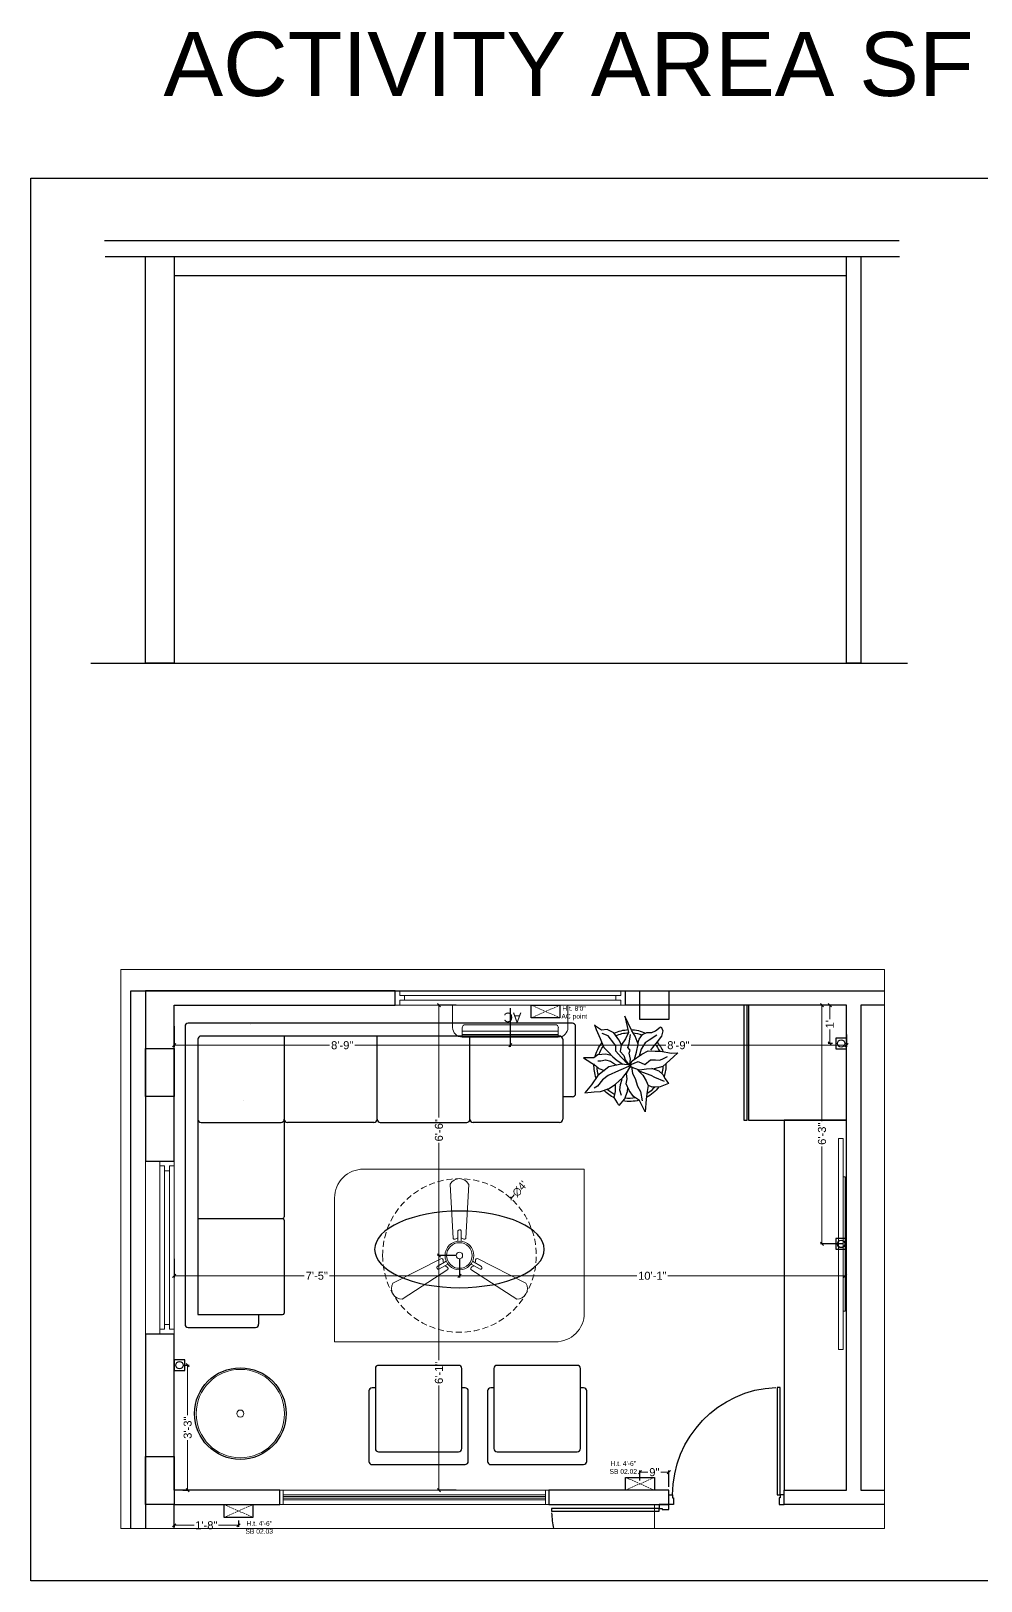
# Model space of a CAD drawing. Header units: millimetres. Extents: x 56222 to 3066687, y -650199 to -121287.
# Drawn here: x 133340.3 to 133637, y -183351.1 to -182866.9 of the extents above; entities that cross this region are included whole.
import ezdxf

# ---------------------------------------------------------------- set-up
doc = ezdxf.new("R2010")
doc.units = ezdxf.units.MM
doc.header["$MEASUREMENT"] = 0
doc.header["$PDMODE"] = 35
doc.linetypes.add('DASHED', pattern=[0.75, 0.5, -0.25])
doc.linetypes.add('DASHED2', pattern=[0.375, 0.25, -0.125])
doc.layers.get('Defpoints').update_dxf_attribs({"color": 220})
doc.layers.add('AR DOOR', color=40, linetype='Continuous')
doc.layers.add('AR ELE-5', color=134, linetype='Continuous')
for name, color, linetype, lineweight in [('COLUMN', 1, 'Continuous', 30), ('dim05', 1, 'Continuous', 13), ('el', 7, 'Continuous', 20), ('ELEC-wires', 1, 'DASHED2', 13), ('Electrical', 84, 'Continuous', 30), ('ELEVATION', 250, 'Continuous', 9), ('FIRST FLOOR ( DW_RAIL )', 7, 'Continuous', 9), ('FUR', 250, 'Continuous', 0), ('FURNITURE', 32, 'Continuous', 9), ('furniture dimensions', 1, 'DASHED', 0), ('SECOND FLOOR', 7, 'Continuous', 9), ('SECOND FLOOR  ( PLINE )', 251, 'Continuous', 30), ('SECOND FLOOR ( DW_RAIL )', 7, 'Continuous', 9), ('SECTION ( SLAB PLine )', 104, 'Continuous', 30), ('Text', 7, 'Continuous', 15), ('wall', 7, 'Continuous', 30), ('XX~SLAB ( BEAM )~ ( DIM )', 7, 'Continuous', 9)]:
    doc.layers.add(name, color=color, linetype=linetype, lineweight=lineweight)
doc.layers.add('XX~SLAB ( PLINE )', color=251, linetype='Continuous', plot=False)
doc.styles.add('Arial', font='arial.ttf')
doc.styles.add('century g', font='GOTHIC.TTF')
doc.styles.get("Standard").update_dxf_attribs({"font": 'arial.ttf', "height": 6})
doc.styles.add('TEXT', font='eurr____.ttf')
doc.dimstyles.new('Archana', dxfattribs={"dimtxt": 2, "dimasz": 0.75, "dimexe": 0.5, "dimexo": 0.5, "dimgap": 0, "dimtad": 0, "dimzin": 0, "dimdsep": 46, "dimlunit": 4, "dimtxsty": 'century g', "dimblk": 'OBLIQUE', "dimcen": 0, "dimdle": 1, "dimclrd": 256, "dimclre": 256, "dimclrt": 256, "dimadec": 0, "dimazin": 0, "dimtfac": 1, "dimtofl": 0, "dimtmove": 1, "dimatfit": 3, "dimfxl": 1, "dimfxlon": 1, "dimtolj": 1, "dimtzin": 0, "dimlwd": -1, "dimlwe": -1, "dimarcsym": 0})
doc.dimstyles.new('ISO-25', dxfattribs={"dimtxt": 2.5, "dimasz": 1, "dimexe": 0.5, "dimexo": 1, "dimtad": 0, "dimdec": 1, "dimlunit": 4, "dimtxsty": 'Standard', "dimblk": 'OBLIQUE', "dimcen": 2.5, "dimclrd": 1, "dimclre": 1, "dimclrt": 5, "dimadec": 0, "dimazin": 0, "dimtfac": 1, "dimtdec": 1, "dimtmove": 0, "dimatfit": 3, "dimfxl": 1, "dimlwd": -1, "dimarcsym": 0})

# ---------------------------------------------------------------- blocks, each defined once
blk = doc.blocks.new('*U19')
for points in [[(-1160, 0), (-1120, 0), (-1120, 30), (-1110, 30), (-1110, 100), (-1160, 100)], [(0, 0), (0, -1120), (-30, -1120), (-30, 0)], [(40, 0), (0, 0), (0, 30), (-10, 30), (-10, 100), (40, 100)]]:
    blk.add_lwpolyline(points, close=True)
at = {"layer": 'AR ELE-5', "linetype": 'ByBlock', "ltscale": 15}
blk.add_arc((2, 1), 1122, 180.0347, 267.627, dxfattribs=at)
blk = doc.blocks.new('ARPLS010')
at = {"linetype": 'ByBlock'}
for p, q in [((0.179, 0.666), (0.121, 0.605)), ((0.174, 0.573), (0.179, 0.666)), ((-0.278, 0.467), (-0.295, 0.42)), ((-0.248, 0.54), (-0.278, 0.467)), ((-0.182, 0.493), (-0.248, 0.54)), ((-0.222, 0.484), (-0.164, 0.347)), ((-0.125, 0.459), (-0.182, 0.493)), ((-0.072, 0.404), (-0.125, 0.459)), ((-0.013, 0.459), (-0.044, 0.336)), ((0.121, 0.605), (-0.013, 0.459)), ((0.077, 0.412), (0.091, 0.447)), ((0.091, 0.447), (0.125, 0.522)), ((0.2, 0.432), (0.174, 0.573)), ((0.203, 0.352), (0.2, 0.432)), ((0.409, 0.44), (0.33, 0.38)), ((0.484, 0.459), (0.409, 0.44)), ((0.542, 0.434), (0.484, 0.459)), ((0.533, 0.42), (0.542, 0.434)), ((-0.469, 0.226), (-0.643, 0.216)), ((-0.362, 0.24), (-0.469, 0.226)), ((-0.278, 0.254), (-0.362, 0.24)), ((-0.295, 0.42), (-0.302, 0.309)), ((-0.302, 0.309), (-0.276, 0.258)), ((-0.21, 0.227), (-0.278, 0.254)), ((-0.132, 0.18), (-0.21, 0.227)), ((-0.164, 0.347), (-0.139, 0.295)), ((-0.139, 0.295), (-0.08, 0.131)), ((-0.038, 0.302), (-0.072, 0.404)), ((-0.049, 0.232), (-0.065, 0.135)), ((-0.044, 0.336), (-0.049, 0.232)), ((0.015, 0.209), (0.08, 0.288)), ((0.082, 0.358), (0.077, 0.412)), ((0.08, 0.288), (0.082, 0.358)), ((0.16, 0.165), (0.204, 0.254)), ((0.204, 0.254), (0.203, 0.352)), ((0.252, 0.313), (0.216, 0.287)), ((0.33, 0.38), (0.252, 0.313)), ((0.356, 0.269), (0.318, 0.213)), ((0.425, 0.373), (0.356, 0.269)), ((0.432, 0.176), (0.459, 0.236)), ((0.459, 0.303), (0.485, 0.354)), ((0.459, 0.236), (0.459, 0.303)), ((0.485, 0.354), (0.533, 0.42)), ((-0.643, 0.216), (-0.485, 0.134)), ((-0.359, 0.148), (-0.49, 0.172)), ((-0.485, 0.134), (-0.433, 0.051)), ((-0.433, 0.051), (-0.349, -0.011)), ((-0.287, 0.106), (-0.359, 0.148)), ((-0.18, 0.073), (-0.287, 0.106)), ((-0.111, 0.036), (-0.18, 0.073)), ((-0.063, 0.111), (-0.132, 0.18)), ((-0.013, 0.022), (-0.111, 0.036)), ((-0.084, -0.034), (0.007, 0.018)), ((0.003, 0.011), (-0.076, -0.16)), ((-0.065, 0.135), (-0.024, 0.018)), ((-0.024, 0.018), (0.009, 0.005)), ((0.006, -0.002), (0.068, 0.032)), ((0.007, 0.018), (0.02, -0.121)), ((0.009, 0.005), (0.056, 0.114)), ((0.056, 0.114), (0.015, 0.209)), ((0.017, -0.002), (0.091, 0.009)), ((0.068, 0.032), (0.16, 0.165)), ((0.088, 0.065), (0.187, 0.091)), ((0.091, 0.009), (0.173, -0.011)), ((0.227, 0.157), (0.132, 0.131)), ((0.173, -0.011), (0.212, 0.004)), ((0.187, 0.091), (0.297, 0.116)), ((0.212, 0.004), (0.252, -0.03)), ((0.318, 0.213), (0.227, 0.157)), ((0.297, 0.116), (0.408, 0.071)), ((0.309, 0.109), (0.368, 0.128)), ((0.309, -0.01), (0.43, 0.006)), ((0.368, 0.128), (0.432, 0.176)), ((0.408, 0.071), (0.482, 0.024)), ((0.482, 0.024), (0.689, -0.072)), ((-0.464, -0.073), (-0.558, -0.152)), ((-0.558, -0.152), (-0.517, -0.172)), ((-0.517, -0.172), (-0.447, -0.216)), ((-0.366, -0.036), (-0.464, -0.073)), ((-0.447, -0.216), (-0.363, -0.202)), ((-0.336, -0.142), (-0.413, -0.121)), ((-0.306, -0.033), (-0.366, -0.036)), ((-0.363, -0.202), (-0.263, -0.2)), ((-0.349, -0.011), (-0.256, -0.05)), ((-0.269, -0.135), (-0.336, -0.142)), ((-0.318, -0.29), (-0.259, -0.2)), ((-0.193, -0.113), (-0.269, -0.135)), ((-0.259, -0.2), (-0.168, -0.1)), ((-0.256, -0.05), (-0.185, -0.038)), ((-0.185, -0.038), (-0.114, -0.046)), ((-0.168, -0.1), (-0.084, -0.034)), ((-0.076, -0.16), (-0.138, -0.304)), ((-0.114, -0.046), (-0.093, -0.036)), ((0.02, -0.121), (-0.017, -0.291)), ((0.059, -0.27), (0.005, -0.185)), ((0.01, -0.014), (0.017, -0.002)), ((0.078, -0.064), (0.01, -0.014)), ((0.016, -0.023), (0.116, -0.122)), ((0.07, -0.179), (0.018, -0.1)), ((0.121, -0.239), (0.07, -0.179)), ((0.138, -0.083), (0.078, -0.064)), ((0.116, -0.122), (0.201, -0.195)), ((0.197, -0.135), (0.138, -0.083)), ((0.283, -0.123), (0.197, -0.135)), ((0.201, -0.195), (0.272, -0.198)), ((0.252, -0.03), (0.309, -0.01)), ((0.272, -0.198), (0.311, -0.225)), ((0.277, -0.114), (0.357, -0.156)), ((0.37, -0.064), (0.283, -0.123)), ((0.357, -0.156), (0.455, -0.226)), ((0.462, -0.021), (0.37, -0.064)), ((0.689, -0.072), (0.462, -0.021)), ((-0.368, -0.496), (-0.363, -0.408)), ((-0.363, -0.408), (-0.318, -0.29)), ((-0.199, -0.38), (-0.287, -0.45)), ((-0.138, -0.304), (-0.199, -0.38)), ((-0.017, -0.291), (-0.141, -0.446)), ((-0.042, -0.432), (-0.071, -0.352)), ((0.08, -0.342), (0.059, -0.27)), ((0.064, -0.446), (0.066, -0.407)), ((0.066, -0.407), (0.08, -0.342)), ((0.184, -0.299), (0.121, -0.239)), ((0.141, -0.261), (0.16, -0.336)), ((0.16, -0.336), (0.15, -0.445)), ((0.252, -0.362), (0.184, -0.299)), ((0.376, -0.416), (0.252, -0.362)), ((0.311, -0.225), (0.415, -0.304)), ((0.502, -0.472), (0.376, -0.416)), ((0.415, -0.304), (0.447, -0.388)), ((0.455, -0.226), (0.503, -0.317)), ((0.503, -0.317), (0.494, -0.398)), ((0.494, -0.398), (0.528, -0.452)), ((-0.382, -0.625), (-0.368, -0.496)), ((-0.269, -0.533), (-0.382, -0.625)), ((-0.287, -0.45), (-0.314, -0.498)), ((-0.141, -0.446), (-0.269, -0.533)), ((0.002, -0.48), (-0.042, -0.432)), ((0.104, -0.646), (0.002, -0.48)), ((0.106, -0.5), (0.104, -0.646)), ((0.15, -0.445), (0.106, -0.5)), ((0.567, -0.494), (0.502, -0.472)), ((0.528, -0.452), (0.567, -0.494))]:
    blk.add_line(p, q, dxfattribs=at)
for radius, start, end in [(0.5, 87.2367, 107.9154), (0.458, 91.6596, 104.0784), (0.5, 49.0791, 67.0324), (0.5, 126.2799, 152.7042), (0.458, 130.7647, 148.9789), (0.458, 49.8461, 63.9764), (0.5, 1.3782, 25.7565), (0.5, 164.9216, 191.0302), (0.458, 169.9629, 188.6517), (0.458, 5.0517, 21.9108), (0.5, 205.1623, 226.3204), (0.458, 207.232, 224.0819), (0.458, 334.5625, 357.1532), (0.5, 333.6991, 357.5577), (0.5, 283.5324, 308.8712), (0.458, 289.266, 306.1107), (0.5, 249.553, 272.4234), (0.458, 252.8522, 267.711)]:
    blk.add_arc((0, 0), radius, start, end, dxfattribs=at)
blk = doc.blocks.new('6616')
at = {"color": 242, "linetype": 'DASHED', "true_color": 0xcd2027}
for p, q in [((386784.79, -36915.77), (386775.78, -36911.78)), ((386784.79, -36911.78), (386775.78, -36915.77))]:
    blk.add_line(p, q, dxfattribs=at)
at = {"layer": 'ELEC-wires', "color": 5, "linetype": 'ByBlock', "lineweight": 30, "ltscale": 4}
blk.add_lwpolyline([(386775.78, -36911.78), (386784.79, -36911.78), (386784.79, -36915.77), (386775.78, -36915.77)], close=True, dxfattribs=at)
blk = doc.blocks.new('fan')
at = {"layer": 'Electrical', "lineweight": 15, "ltscale": 20}
for p, q in [((3300835.29, -509900.78), (3300836.47, -509923.43)), ((3300841.81, -509923.43), (3300842.99, -509900.78)), ((3300838.47, -509924.57), (3300838.47, -509920.25)), ((3300839.81, -509920.28), (3300839.81, -509924.57)), ((3300831.66, -509931.77), (3300811.45, -509942.07)), ((3300866.83, -509942.07), (3300846.62, -509931.77)), ((3300815.3, -509948.74), (3300834.33, -509936.39)), ((3300829.93, -509935.08), (3300833.64, -509932.93)), ((3300834.31, -509934.09), (3300830.57, -509936.25)), ((3300843.95, -509936.39), (3300862.98, -509948.74)), ((3300847.68, -509936.23), (3300843.97, -509934.09)), ((3300844.64, -509932.93), (3300848.38, -509935.09))]:
    blk.add_line(p, q, dxfattribs=at)
at = {"layer": 'Electrical', "linetype": 'DASHED', "lineweight": 15, "ltscale": 5}
blk.add_circle((3300839.14, -509930.53), 32, dxfattribs=at)
at = {"layer": 'Electrical', "lineweight": 15, "ltscale": 20}
for centre, major_axis, start_param, end_param in [((3300839.14, -509902.94), (3.12, 3.12), -0.272136, 1.842967), ((3300839.14, -509930.53), (4.24, -4.24), 3.14161, 9.424795), ((3300839.14, -509930.53), (3.77, -3.77), 1.749190548672175e-05, 6.283202799085073), ((3300837.1, -509923.08), (0.51, 0.51), 2.863014, 4.257784), ((3300839.14, -509926.42), (2.27, -2.27), 2.565057, 2.951308), ((3300839.13, -509920.5), (0.501, 0.501), -0.465536, 1.983618), ((3300839.14, -509926.42), (2.27, 2.27), 0.19032, 0.57657), ((3300841.18, -509923.08), (0.51, -0.51), 5.167028, 6.561799), ((3300831.67, -509932.49), (0.51, -0.51), 0.978238, 2.373008), ((3300839.14, -509930.53), (0.943, 0.943), 1.570814, 7.853999), ((3300846.61, -509932.49), (0.51, -0.51), 2.339416, 3.734186), ((3300830.46, -509935.55), (0.501, -0.501), 3.199655, 5.648809), ((3300835.59, -509932.58), (2.27, -2.27), 3.855511, 4.241762), ((3300835.59, -509932.58), (2.27, -2.27), 4.659452, 5.045703), ((3300833.71, -509936.02), (0.51, 0.51), -1.325776, 0.068994), ((3300844.57, -509936.02), (0.51, -0.51), 3.072633, 4.467404), ((3300842.69, -509932.58), (2.27, 2.27), 4.37911, 4.765361), ((3300842.69, -509932.58), (2.27, 2.27), 5.183051, 5.569301), ((3300847.83, -509935.54), (0.501, 0.501), 3.723254, 6.172408), ((3300815.25, -509944.32), (3.12, -3.12), 3.393055, 5.508159), ((3300863.03, -509944.32), (3.12, -3.12), 5.48745, 7.602554)]:
    blk.add_ellipse(centre, major_axis=major_axis, ratio=1, start_param=start_param, end_param=end_param, dxfattribs=at)
blk = doc.blocks.new('_Oblique')
at = {"layer": 'wall', "color": 0, "lineweight": -2}
blk.add_line((-0.5, -0.5), (0.5, 0.5), dxfattribs=at)
blk = doc.blocks.new('*D336')
at = {"layer": 'Defpoints', "color": 0, "lineweight": 30, "transparency": 16777216}
for p in [(133490.19, -183231.6), (133457.97, -183267.18)]:
    blk.add_point(p, dxfattribs=at)
at = {"layer": 'dim05', "transparency": 16777216}
blk.add_line((133491.2, -183230.49), (133490.19, -183231.6), dxfattribs=at)
at = {"layer": 'dim05', "transparency": 16777216, "xscale": 0.75, "yscale": 0.75, "zscale": 0.75, "rotation": 227.8301719994197}
blk.add_blockref('_Oblique', (133490.19, -183231.6), dxfattribs=at)
at = {"layer": 'dim05', "color": 5, "lineweight": 25, "transparency": 16777216, "insert": (133492.95, -183228.55), "char_height": 2.5, "attachment_point": 5, "rotation": 47.8302, "style": 'century g'}
blk.add_mtext("\\A1;∅4'", dxfattribs=at)
blk = doc.blocks.new('*D337')
at = {"layer": 'Defpoints', "color": 0, "lineweight": 30, "transparency": 16777216}
for p in [(133539.47, -183317.08), (133530.47, -183320.7, -0.13), (133539.47, -183322.69, -0.13)]:
    blk.add_point(p, dxfattribs=at)
at = {"layer": 'dim05', "color": 1, "linetype": 'Continuous', "lineweight": -2, "transparency": 16777216}
for p, q in [((133530.47, -183319.7), (133530.47, -183316.58)), ((133539.47, -183321.69), (133539.47, -183316.58))]:
    blk.add_line(p, q, dxfattribs=at)
at = {"layer": 'dim05', "color": 1, "linetype": 'Continuous', "transparency": 16777216}
for p, q in [((133530.47, -183317.08), (133532.91, -183317.08)), ((133539.47, -183317.08), (133537.03, -183317.08))]:
    blk.add_line(p, q, dxfattribs=at)
at = {"layer": 'dim05', "color": 1, "transparency": 16777216, "rotation": 180}
blk.add_blockref('_Oblique', (133530.47, -183317.08), dxfattribs=at)
at = {"layer": 'dim05', "color": 1, "transparency": 16777216}
blk.add_blockref('_Oblique', (133539.47, -183317.08), dxfattribs=at)
at = {"layer": 'dim05', "color": 5, "lineweight": 25, "transparency": 16777216, "insert": (133534.97, -183317.08), "char_height": 2.5, "attachment_point": 5, "style": 'Arial'}
blk.add_mtext('9"', dxfattribs=at)
blk = doc.blocks.new('*D338')
at = {"layer": 'Defpoints', "color": 0, "lineweight": 30, "transparency": 16777216}
for p in [(133594.97, -183171.19, -0.13), (133587.33, -183245.78), (133594.97, -183245.78, -0.13)]:
    blk.add_point(p, dxfattribs=at)
at = {"layer": 'dim05', "color": 1, "linetype": 'Continuous', "lineweight": -2, "transparency": 16777216}
for p, q in [((133593.97, -183171.19), (133586.83, -183171.19)), ((133593.97, -183245.78), (133586.83, -183245.78))]:
    blk.add_line(p, q, dxfattribs=at)
at = {"layer": 'dim05', "color": 1, "linetype": 'Continuous', "transparency": 16777216}
for p, q in [((133587.33, -183171.19), (133587.33, -183207.41)), ((133587.33, -183245.78), (133587.33, -183215.31))]:
    blk.add_line(p, q, dxfattribs=at)
at = {"layer": 'dim05', "color": 1, "transparency": 16777216}
for p, rotation in [((133587.33, -183171.19), 90), ((133587.33, -183245.78), 270)]:
    blk.add_blockref('_Oblique', p, dxfattribs=dict(at, rotation=rotation))
at = {"layer": 'dim05', "color": 5, "lineweight": 25, "transparency": 16777216, "insert": (133587.33, -183211.36), "char_height": 2.5, "attachment_point": 5, "rotation": 90, "style": 'Arial'}
blk.add_mtext('6\'-3"', dxfattribs=at)
blk = doc.blocks.new('*D339')
at = {"layer": 'Defpoints', "color": 0, "lineweight": 30, "transparency": 16777216}
for p in [(133594.97, -183171.19, -0.13), (133589.75, -183183.19), (133591.65, -183183.19, -0.13)]:
    blk.add_point(p, dxfattribs=at)
at = {"layer": 'dim05', "color": 1, "linetype": 'Continuous', "lineweight": -2, "transparency": 16777216}
for p, q in [((133593.97, -183171.19), (133589.25, -183171.19)), ((133590.65, -183183.19), (133589.25, -183183.19))]:
    blk.add_line(p, q, dxfattribs=at)
at = {"layer": 'dim05', "color": 1, "linetype": 'Continuous', "transparency": 16777216}
for p, q in [((133589.75, -183171.19), (133589.75, -183175.53)), ((133589.75, -183183.19), (133589.75, -183178.85))]:
    blk.add_line(p, q, dxfattribs=at)
at = {"layer": 'dim05', "color": 1, "transparency": 16777216}
for p, rotation in [((133589.75, -183171.19), 90), ((133589.75, -183183.19), 270)]:
    blk.add_blockref('_Oblique', p, dxfattribs=dict(at, rotation=rotation))
at = {"layer": 'dim05', "color": 5, "lineweight": 25, "transparency": 16777216, "insert": (133589.75, -183177.19), "char_height": 2.5, "attachment_point": 5, "rotation": 90, "style": 'Arial'}
blk.add_mtext("1'", dxfattribs=at)
blk = doc.blocks.new('*D340')
at = {"layer": 'Defpoints', "color": 0, "lineweight": 30, "transparency": 16777216}
for p in [(133384.97, -183332.37, -0.13), (133405.06, -183331.18, -0.13), (133405.06, -183333.67)]:
    blk.add_point(p, dxfattribs=at)
at = {"layer": 'dim05', "color": 1, "linetype": 'Continuous', "lineweight": -2, "transparency": 16777216}
for p, q in [((133384.97, -183333.37), (133384.97, -183334.17)), ((133405.06, -183332.18), (133405.06, -183334.17))]:
    blk.add_line(p, q, dxfattribs=at)
at = {"layer": 'dim05', "color": 1, "linetype": 'Continuous', "transparency": 16777216}
for p, q in [((133384.97, -183333.67), (133391.18, -183333.67)), ((133405.06, -183333.67), (133398.84, -183333.67))]:
    blk.add_line(p, q, dxfattribs=at)
at = {"layer": 'dim05', "color": 1, "transparency": 16777216, "rotation": 180}
blk.add_blockref('_Oblique', (133384.97, -183333.67), dxfattribs=at)
at = {"layer": 'dim05', "color": 1, "transparency": 16777216}
blk.add_blockref('_Oblique', (133405.06, -183333.67), dxfattribs=at)
at = {"layer": 'dim05', "color": 5, "lineweight": 25, "transparency": 16777216, "insert": (133395.01, -183333.67), "char_height": 2.5, "attachment_point": 5, "style": 'Arial'}
blk.add_mtext('1\'-8"', dxfattribs=at)
blk = doc.blocks.new('*D341')
at = {"layer": 'Defpoints', "color": 0, "lineweight": 30, "transparency": 16777216}
for p in [(133474.08, -183249.39, -0.13), (133467.68, -183322.69), (133474.08, -183322.69, -0.13)]:
    blk.add_point(p, dxfattribs=at)
at = {"layer": 'dim05', "color": 1, "linetype": 'Continuous', "lineweight": -2, "transparency": 16777216}
for p, q in [((133473.08, -183249.39), (133467.18, -183249.39)), ((133473.08, -183322.69), (133467.18, -183322.69))]:
    blk.add_line(p, q, dxfattribs=at)
at = {"layer": 'dim05', "color": 1, "linetype": 'Continuous', "transparency": 16777216}
for p, q in [((133467.68, -183249.39), (133467.68, -183282.08)), ((133467.68, -183322.69), (133467.68, -183289.99))]:
    blk.add_line(p, q, dxfattribs=at)
at = {"layer": 'dim05', "color": 1, "transparency": 16777216}
for p, rotation in [((133467.68, -183249.39), 90), ((133467.68, -183322.69), 270)]:
    blk.add_blockref('_Oblique', p, dxfattribs=dict(at, rotation=rotation))
at = {"layer": 'dim05', "color": 5, "lineweight": 25, "transparency": 16777216, "insert": (133467.68, -183286.04), "char_height": 2.5, "attachment_point": 5, "rotation": 90, "style": 'Arial'}
blk.add_mtext('6\'-1"', dxfattribs=at)
blk = doc.blocks.new('*D342')
at = {"layer": 'Defpoints', "color": 0, "lineweight": 30, "transparency": 16777216}
for p in [(133467.68, -183171.19), (133474.08, -183171.19, -0.13), (133474.08, -183249.39)]:
    blk.add_point(p, dxfattribs=at)
at = {"layer": 'dim05', "color": 1, "linetype": 'Continuous', "lineweight": -2, "transparency": 16777216}
for p, q in [((133473.08, -183171.19), (133467.18, -183171.19)), ((133473.08, -183249.39), (133467.18, -183249.39))]:
    blk.add_line(p, q, dxfattribs=at)
at = {"layer": 'dim05', "color": 1, "linetype": 'Continuous', "transparency": 16777216}
for p, q in [((133467.68, -183171.19), (133467.68, -183206.33)), ((133467.68, -183249.39), (133467.68, -183214.24))]:
    blk.add_line(p, q, dxfattribs=at)
at = {"layer": 'dim05', "color": 1, "transparency": 16777216}
for p, rotation in [((133467.68, -183171.19), 90), ((133467.68, -183249.39), 270)]:
    blk.add_blockref('_Oblique', p, dxfattribs=dict(at, rotation=rotation))
at = {"layer": 'dim05', "color": 5, "lineweight": 25, "transparency": 16777216, "insert": (133467.68, -183210.29), "char_height": 2.5, "attachment_point": 5, "rotation": 90, "style": 'Arial'}
blk.add_mtext('6\'-6"', dxfattribs=at)
blk = doc.blocks.new('*D343')
at = {"layer": 'Defpoints', "color": 0, "lineweight": 30, "transparency": 16777216}
for p in [(133384.97, -183249.39, -0.13), (133474.08, -183249.39), (133384.97, -183255.73)]:
    blk.add_point(p, dxfattribs=at)
at = {"layer": 'dim05', "color": 1, "linetype": 'Continuous', "lineweight": -2, "transparency": 16777216}
for p, q in [((133384.97, -183250.39), (133384.97, -183256.23)), ((133474.08, -183250.39), (133474.08, -183256.23))]:
    blk.add_line(p, q, dxfattribs=at)
at = {"layer": 'dim05', "color": 1, "linetype": 'Continuous', "transparency": 16777216}
for p, q in [((133384.97, -183255.73), (133425.59, -183255.73)), ((133474.08, -183255.73), (133433.46, -183255.73))]:
    blk.add_line(p, q, dxfattribs=at)
at = {"layer": 'dim05', "color": 1, "transparency": 16777216, "rotation": 180}
blk.add_blockref('_Oblique', (133384.97, -183255.73), dxfattribs=at)
at = {"layer": 'dim05', "color": 1, "transparency": 16777216}
blk.add_blockref('_Oblique', (133474.08, -183255.73), dxfattribs=at)
at = {"layer": 'dim05', "color": 5, "lineweight": 25, "transparency": 16777216, "insert": (133429.53, -183255.73), "char_height": 2.5, "attachment_point": 5, "style": 'Arial'}
blk.add_mtext('7\'-5"', dxfattribs=at)
blk = doc.blocks.new('*D344')
at = {"layer": 'Defpoints', "color": 0, "lineweight": 30, "transparency": 16777216}
for p in [(133474.08, -183249.39, -0.13), (133594.6, -183249.39, -0.13), (133594.6, -183255.73)]:
    blk.add_point(p, dxfattribs=at)
at = {"layer": 'dim05', "color": 1, "linetype": 'Continuous', "lineweight": -2, "transparency": 16777216}
for p, q in [((133474.08, -183250.39), (133474.08, -183256.23)), ((133594.6, -183250.39), (133594.6, -183256.23))]:
    blk.add_line(p, q, dxfattribs=at)
at = {"layer": 'dim05', "color": 1, "linetype": 'Continuous', "transparency": 16777216}
for p, q in [((133474.08, -183255.73), (133529.54, -183255.73)), ((133594.6, -183255.73), (133539.14, -183255.73))]:
    blk.add_line(p, q, dxfattribs=at)
at = {"layer": 'dim05', "color": 1, "transparency": 16777216, "rotation": 180}
blk.add_blockref('_Oblique', (133474.08, -183255.73), dxfattribs=at)
at = {"layer": 'dim05', "color": 1, "transparency": 16777216}
blk.add_blockref('_Oblique', (133594.6, -183255.73), dxfattribs=at)
at = {"layer": 'dim05', "color": 5, "lineweight": 25, "transparency": 16777216, "insert": (133534.34, -183255.73), "char_height": 2.5, "attachment_point": 5, "style": 'Arial'}
blk.add_mtext('10\'-1"', dxfattribs=at)
blk = doc.blocks.new('*D345')
at = {"layer": 'Defpoints', "color": 0, "lineweight": 30, "transparency": 16777216}
for p in [(133386.64, -183283.65, -0.13), (133386.63, -183322.69, -0.13), (133389.19, -183322.69)]:
    blk.add_point(p, dxfattribs=at)
at = {"layer": 'dim05', "color": 1, "linetype": 'Continuous', "lineweight": -2, "transparency": 16777216}
for p, q in [((133387.64, -183283.65), (133389.69, -183283.65)), ((133387.63, -183322.69), (133389.69, -183322.69))]:
    blk.add_line(p, q, dxfattribs=at)
at = {"layer": 'dim05', "color": 1, "linetype": 'Continuous', "transparency": 16777216}
for p, q in [((133389.19, -183283.65), (133389.19, -183299.23)), ((133389.19, -183322.69), (133389.19, -183307.12))]:
    blk.add_line(p, q, dxfattribs=at)
at = {"layer": 'dim05', "color": 1, "transparency": 16777216}
for p, rotation in [((133389.19, -183283.65), 90), ((133389.19, -183322.69), 270)]:
    blk.add_blockref('_Oblique', p, dxfattribs=dict(at, rotation=rotation))
at = {"layer": 'dim05', "color": 5, "lineweight": 25, "transparency": 16777216, "insert": (133389.19, -183303.17), "char_height": 2.5, "attachment_point": 5, "rotation": 90, "style": 'Arial'}
blk.add_mtext('3\'-3"', dxfattribs=at)
blk = doc.blocks.new('ac paln')
at = {"layer": 'Electrical', "lineweight": 15}
for p, q in [((389238.69, -37646.36), (389238.69, -37610.34)), ((389238.69, -37610.34), (389245.67, -37610.34)), ((389244.81, -37642.35), (389244.81, -37614.35)), ((389245.81, -37613.35), (389248.68, -37613.35)), ((389246.82, -37643.35), (389246.82, -37613.35)), ((389247.82, -37643.35), (389247.82, -37613.35)), ((389248.68, -37613.35), (389248.68, -37643.35)), ((389248.68, -37643.35), (389248.68, -37613.35)), ((389245.81, -37643.35), (389248.68, -37643.35)), ((389248.68, -37643.35), (389248.68, -37643.35)), ((389245.67, -37646.36), (389238.69, -37646.36))]:
    blk.add_line(p, q, dxfattribs=at)
for centre, start, end in [((389245.67, -37613.35), 0, 90), ((389245.67, -37643.35), 270, 0)]:
    blk.add_arc(centre, 3.01, start, end, dxfattribs=at)
at = {"layer": 'Electrical', "lineweight": 15, "extrusion": (0, 0, -1)}
for centre, start_param, end_param in [((389245.81, -37614.35), -0.785398, 0.785398), ((389245.81, -37642.35), 3.926991, 5.497787)]:
    blk.add_ellipse(centre, major_axis=(-0.71, 0.71), ratio=1, start_param=start_param, end_param=end_param, dxfattribs=at)
at = {"layer": 'Text', "style": 'TEXT'}
blk.add_text('AC', height=3, rotation=270, dxfattribs=at).set_placement((389241.02, -37624.87))
blk = doc.blocks.new('*D346')
at = {"layer": 'Defpoints', "color": 0, "lineweight": 30, "transparency": 16777216}
for p in [(133489.97, -183171.19, -0.13), (133384.97, -183176.8, -0.13), (133489.97, -183183.73)]:
    blk.add_point(p, dxfattribs=at)
at = {"layer": 'dim05', "color": 1, "linetype": 'Continuous', "lineweight": -2, "transparency": 16777216}
for p, q in [((133489.97, -183172.19), (133489.97, -183184.23)), ((133384.97, -183177.8), (133384.97, -183184.23))]:
    blk.add_line(p, q, dxfattribs=at)
at = {"layer": 'dim05', "color": 1, "linetype": 'Continuous', "transparency": 16777216}
for p, q in [((133384.97, -183183.73), (133433.52, -183183.73)), ((133489.97, -183183.73), (133441.42, -183183.73))]:
    blk.add_line(p, q, dxfattribs=at)
at = {"layer": 'dim05', "color": 1, "transparency": 16777216, "rotation": 180}
blk.add_blockref('_Oblique', (133384.97, -183183.73), dxfattribs=at)
at = {"layer": 'dim05', "color": 1, "transparency": 16777216}
blk.add_blockref('_Oblique', (133489.97, -183183.73), dxfattribs=at)
at = {"layer": 'dim05', "color": 5, "lineweight": 25, "transparency": 16777216, "insert": (133437.47, -183183.73), "char_height": 2.5, "attachment_point": 5, "style": 'Arial'}
blk.add_mtext('8\'-9"', dxfattribs=at)
blk = doc.blocks.new('*D347')
at = {"layer": 'Defpoints', "color": 0, "lineweight": 30, "transparency": 16777216}
for p in [(133489.97, -183179.32, -0.13), (133594.97, -183179.32, -0.13), (133594.97, -183183.73)]:
    blk.add_point(p, dxfattribs=at)
at = {"layer": 'dim05', "color": 1, "linetype": 'Continuous', "lineweight": -2, "transparency": 16777216}
for p, q in [((133489.97, -183180.32), (133489.97, -183184.23)), ((133594.97, -183180.32), (133594.97, -183184.23))]:
    blk.add_line(p, q, dxfattribs=at)
at = {"layer": 'dim05', "color": 1, "linetype": 'Continuous', "transparency": 16777216}
for p, q in [((133489.97, -183183.73), (133538.52, -183183.73)), ((133594.97, -183183.73), (133546.42, -183183.73))]:
    blk.add_line(p, q, dxfattribs=at)
at = {"layer": 'dim05', "color": 1, "transparency": 16777216, "rotation": 180}
blk.add_blockref('_Oblique', (133489.97, -183183.73), dxfattribs=at)
at = {"layer": 'dim05', "color": 1, "transparency": 16777216}
blk.add_blockref('_Oblique', (133594.97, -183183.73), dxfattribs=at)
at = {"layer": 'dim05', "color": 5, "lineweight": 25, "transparency": 16777216, "insert": (133542.47, -183183.73), "char_height": 2.5, "attachment_point": 5, "style": 'Arial'}
blk.add_mtext('8\'-9"', dxfattribs=at)

msp = doc.modelspace()

# ---------------------------------------------------------------- linework, layer by layer
at = {"elevation": -0.126}
for points in [[(133536.472, -183328.39), (133502.872, -183328.39), (133502.872, -183329.29), (133536.472, -183329.29)], [(133536.472, -183327.19), (133536.472, -183328.39), (133537.372, -183328.39), (133537.372, -183328.69), (133539.472, -183328.69), (133539.472, -183327.19)]]:
    msp.add_lwpolyline(points, close=True, dxfattribs=at)
at = {"layer": 'AR ELE-5', "linetype": 'ByBlock', "ltscale": 15}
msp.add_arc((133536.492, -183328.34, -0.126), 33.649, 182.37301, 190.90571, dxfattribs=at)
at = {"layer": 'COLUMN', "elevation": -0.126}
for points in [[(133530.472, -183166.69), (133539.472, -183166.69), (133539.472, -183175.69), (133530.472, -183175.69)], [(133375.972, -183184.69), (133384.972, -183184.69), (133384.972, -183199.69), (133375.972, -183199.69)], [(133375.972, -183312.19), (133384.972, -183312.19), (133384.972, -183327.19), (133375.972, -183327.19)]]:
    msp.add_lwpolyline(points, close=True, dxfattribs=at)
at = {"layer": 'ELEVATION', "lineweight": 0}
msp.add_lwpolyline([(133368.331, -183160.102), (133606.888, -183160.102), (133606.888, -183334.707), (133368.331, -183334.707)], close=True, dxfattribs=at)
at = {"layer": 'FIRST FLOOR ( DW_RAIL )', "elevation": -0.126}
for points in [[(133418.972, -183327.19), (133418.972, -183322.69)], [(133500.972, -183322.69), (133500.972, -183327.19)]]:
    msp.add_lwpolyline(points, dxfattribs=at)
for points in [[(133418.972, -183324.19), (133500.972, -183324.19), (133500.972, -183324.69), (133418.972, -183324.69)], [(133418.972, -183325.19), (133500.972, -183325.19), (133500.972, -183325.69), (133418.972, -183325.69)]]:
    msp.add_lwpolyline(points, close=True, dxfattribs=at)
at = {"layer": 'FUR'}
for p, q in [((133408.691, -183177.276, -0.126), (133408.691, -183177.276, -0.126)), ((133406.691, -183200.866, -0.126), (133406.691, -183200.866, -0.126))]:
    msp.add_line(p, q, dxfattribs=at)
at = {"layer": 'FURNITURE', "color": 242, "lineweight": 30, "true_color": 0xcd2027}
msp.add_line((133358.93, -183064.337, -0.126), (133614.015, -183064.337, -0.126), dxfattribs=at)
at = {"layer": 'FURNITURE', "lineweight": 30}
for p, q in [((133388.365, -183177.861, -0.126), (133388.365, -183270.861, -0.126)), ((133509.365, -183176.861, -0.126), (133389.365, -183176.861, -0.126)), ((133510.365, -183198.861, -0.126), (133510.365, -183177.861, -0.126)), ((133392.365, -183181.861, -0.126), (133392.365, -183267.861, -0.126)), ((133505.365, -183180.861, -0.126), (133393.365, -183180.861, -0.126)), ((133419.365, -183180.861, -0.126), (133419.365, -183237.361, -0.126)), ((133448.365, -183206.861, -0.126), (133448.365, -183180.861, -0.126)), ((133477.365, -183206.861, -0.126), (133477.365, -183180.861, -0.126)), ((133506.365, -183181.861, -0.126), (133506.365, -183184.861, -0.126)), ((133506.365, -183184.861, -0.126), (133506.365, -183206.861, -0.126)), ((133509.365, -183199.861, -0.126), (133506.365, -183199.861, -0.126)), ((133393.365, -183207.861, -0.126), (133418.365, -183207.861, -0.126)), ((133447.365, -183207.861, -0.126), (133420.365, -183207.861, -0.126)), ((133449.365, -183207.861, -0.126), (133476.365, -183207.861, -0.126)), ((133505.365, -183207.861, -0.126), (133478.365, -183207.861, -0.126)), ((133392.365, -183237.861, -0.126), (133418.865, -183237.861, -0.126)), ((133419.365, -183238.361, -0.126), (133419.365, -183267.361, -0.126)), ((133389.365, -183271.861, -0.126), (133410.365, -183271.861, -0.126)), ((133392.365, -183267.861, -0.126), (133418.865, -183267.861, -0.126)), ((133411.365, -183267.861, -0.126), (133411.365, -183270.861, -0.126))]:
    msp.add_line(p, q, dxfattribs=at)
at = {"layer": 'FURNITURE', "color": 242, "lineweight": 30, "true_color": 0xcd2027}
msp.add_lwpolyline([(133340.254, -182912.897), (134368.647, -182912.897), (134368.647, -183351.062), (133340.254, -183351.062)], close=True, dxfattribs=at)
at = {"layer": 'FURNITURE', "lineweight": 30, "elevation": -0.126}
for points in [[(133562.968, -183207.108), (133563.985, -183207.108), (133563.985, -183171.19), (133562.968, -183171.19)], [(133594.972, -183171.19), (133564.417, -183171.19), (133564.417, -183207.108), (133594.972, -183207.108)], [(133575.472, -183322.676), (133594.971, -183322.676), (133594.971, -183207.108), (133575.472, -183207.108)]]:
    msp.add_lwpolyline(points, close=True, dxfattribs=at)
for points in [[(133447.825, -183284.707), (133447.825, -183309.707, 0.4142136), (133448.825, -183310.707), (133473.825, -183310.707, 0.4142136), (133474.825, -183309.707), (133474.825, -183306.707), (133474.825, -183284.707, 0.4142136), (133473.825, -183283.707), (133448.825, -183283.707, 0.4142136)], [(133484.85, -183284.707), (133484.85, -183309.707, 0.4142136), (133485.85, -183310.707), (133510.85, -183310.707, 0.4142136), (133511.85, -183309.707), (133511.85, -183306.707), (133511.85, -183284.707, 0.4142136), (133510.85, -183283.707), (133485.85, -183283.707, 0.4142136)]]:
    msp.add_lwpolyline(points, format="xyb", close=True, dxfattribs=at)
for points in [[(133447.825, -183290.707), (133446.825, -183290.707, 0.4142136), (133445.825, -183291.707), (133445.825, -183313.707, 0.4142136), (133446.825, -183314.707), (133475.843, -183314.696, 0.4142136), (133476.843, -183313.696), (133476.843, -183291.707, 0.4142136), (133475.843, -183290.707), (133474.825, -183290.707)], [(133484.85, -183290.707), (133483.85, -183290.707, 0.4142136), (133482.85, -183291.707), (133482.85, -183313.707, 0.4142136), (133483.85, -183314.707), (133512.868, -183314.696, 0.4142136), (133513.868, -183313.696), (133513.868, -183291.707, 0.4142136), (133512.868, -183290.707), (133511.85, -183290.707)]]:
    msp.add_lwpolyline(points, format="xyb", dxfattribs=at)
at = {"layer": 'FURNITURE', "lineweight": 30}
msp.add_circle((133405.644, -183298.775, -0.126), 14.306, dxfattribs=at)
at = {"layer": 'FURNITURE', "lineweight": 5}
for radius in [13.806, 1.11]:
    msp.add_circle((133405.644, -183298.775, -0.126), radius, dxfattribs=at)
at = {"layer": 'FURNITURE', "lineweight": 30}
for centre, radius, start, end in [((133389.365, -183177.861, -0.126), 1, 90, 180), ((133509.365, -183177.861, -0.126), 1, 0, 90), ((133393.365, -183181.861, -0.126), 1, 90, 180), ((133505.365, -183181.861, -0.126), 1, 0, 90), ((133509.365, -183198.861, -0.126), 1, 270, 0), ((133393.365, -183206.861, -0.126), 1, 180, 270), ((133393.365, -183206.861, -0.126), 1, 180, 270), ((133418.365, -183206.861, -0.126), 1, 270, 0), ((133420.365, -183206.861, -0.126), 1, 180, 270), ((133447.365, -183206.861, -0.126), 1, 270, 0), ((133449.365, -183206.861, -0.126), 1, 180, 270), ((133476.365, -183206.861, -0.126), 1, 270, 0), ((133478.365, -183206.861, -0.126), 1, 180, 270), ((133505.365, -183206.861, -0.126), 1, 270, 0), ((133418.865, -183237.361, -0.126), 0.5, 270, 0), ((133418.865, -183238.361, -0.126), 0.5, 0, 90), ((133389.365, -183270.861, -0.126), 1, 180, 270), ((133410.365, -183270.861, -0.126), 1, 270, 0), ((133418.865, -183267.361, -0.126), 0.5, 270, 0)]:
    msp.add_arc(centre, radius, start, end, dxfattribs=at)
at = {"layer": 'FURNITURE', "lineweight": 30, "extrusion": (0, 0, -1)}
msp.add_ellipse((133474.079, -183247.491, -0.126), major_axis=(26.479, 0), ratio=0.4514677, dxfattribs=at)
at = {"layer": 'SECOND FLOOR'}
for p, q in [((133375.972, -183166.69, -0.126), (133606.888, -183166.69, -0.126)), ((133375.972, -183166.69, -0.126), (133375.972, -183334.707, -0.126)), ((133453.972, -183166.69, -0.126), (133453.972, -183171.19, -0.126)), ((133525.972, -183166.69, -0.126), (133525.972, -183171.19, -0.126)), ((133384.972, -183322.69, -0.126), (133384.972, -183171.19, -0.126)), ((133384.972, -183171.19, -0.126), (133594.972, -183171.19, -0.126)), ((133594.972, -183171.19, -0.126), (133594.972, -183322.69, -0.126)), ((133599.472, -183171.19, -0.126), (133606.888, -183171.19, -0.126)), ((133599.472, -183322.69, -0.126), (133599.472, -183171.19, -0.126)), ((133384.972, -183219.94, -0.126), (133375.972, -183219.94, -0.126)), ((133384.972, -183273.94, -0.126), (133375.972, -183273.94, -0.126)), ((133384.972, -183322.69, -0.126), (133417.972, -183322.69, -0.126)), ((133417.972, -183327.19, -0.126), (133417.972, -183322.69, -0.126)), ((133501.972, -183322.69, -0.126), (133539.472, -183322.69, -0.126)), ((133501.972, -183327.19, -0.126), (133501.972, -183322.69, -0.126)), ((133539.472, -183327.19, -0.126), (133539.472, -183322.69, -0.126)), ((133384.972, -183327.19, -0.126), (133539.472, -183327.19, -0.126)), ((133384.972, -183334.707, -0.126), (133384.972, -183327.19, -0.126)), ((133534.972, -183334.707, -0.126), (133534.972, -183327.19, -0.126)), ((133594.972, -183327.19, -0.126), (133599.472, -183327.19, -0.126))]:
    msp.add_line(p, q, dxfattribs=at)
at = {"layer": 'SECOND FLOOR', "elevation": -0.126}
msp.add_lwpolyline([(133525.972, -183166.69), (133524.472, -183166.69), (133524.472, -183168.19), (133522.972, -183168.19), (133522.972, -183169.69), (133456.972, -183169.69), (133456.972, -183168.19), (133455.472, -183168.19), (133455.472, -183166.69), (133453.972, -183166.69), (133453.972, -183171.19), (133455.472, -183171.19), (133455.472, -183169.69), (133456.972, -183169.69), (133456.972, -183168.19), (133522.972, -183168.19), (133522.972, -183169.69), (133524.472, -183169.69), (133524.472, -183171.19), (133525.972, -183171.19), (133525.972, -183166.69), (133453.972, -183166.69), (133453.972, -183171.19), (133525.972, -183171.19)], close=True, dxfattribs=at)
at = {"layer": 'SECOND FLOOR  ( PLINE )', "elevation": -0.126}
for points in [[(133384.972, -183171.19), (133453.972, -183171.19), (133453.972, -183166.69), (133375.972, -183166.69), (133375.972, -183219.94), (133384.972, -183219.94)], [(133539.472, -183322.69), (133501.972, -183322.69), (133501.972, -183327.19), (133539.472, -183327.19)]]:
    msp.add_lwpolyline(points, close=True, dxfattribs=at)
for points in [[(133606.888, -183327.19), (133599.472, -183327.19), (133594.972, -183327.19), (133575.472, -183327.19), (133575.472, -183322.69), (133594.972, -183322.69), (133594.972, -183171.19), (133525.972, -183171.19), (133525.972, -183166.69), (133606.888, -183166.69)], [(133606.888, -183171.19), (133599.472, -183171.19), (133599.472, -183322.69), (133606.888, -183322.69)], [(133384.972, -183334.707), (133384.972, -183327.19), (133417.972, -183327.19), (133417.972, -183322.69), (133384.972, -183322.69), (133384.972, -183273.94), (133380.472, -183273.94), (133375.972, -183273.94), (133375.972, -183334.707)]]:
    msp.add_lwpolyline(points, dxfattribs=at)
at = {"layer": 'SECOND FLOOR ( DW_RAIL )', "elevation": -0.126}
msp.add_lwpolyline([(133384.972, -183273.94), (133384.972, -183272.44), (133383.472, -183272.44), (133383.472, -183270.94), (133381.972, -183270.94), (133381.972, -183222.94), (133383.472, -183222.94), (133383.472, -183221.44), (133384.972, -183221.44), (133384.972, -183219.94), (133380.472, -183219.94), (133380.472, -183221.44), (133381.972, -183221.44), (133381.972, -183222.94), (133383.472, -183222.94), (133383.472, -183270.94), (133381.972, -183270.94), (133381.972, -183272.44), (133380.472, -183272.44), (133380.472, -183273.94), (133384.972, -183273.94), (133384.972, -183219.94), (133380.472, -183219.94), (133380.472, -183273.94)], close=True, dxfattribs=at)
at = {"layer": 'SECTION ( SLAB PLine )', "color": 1}
for p, q in [((133363.187, -182932.337, -0.126), (133611.392, -182932.337, -0.126)), ((133363.46, -182937.337, -0.126), (133611.579, -182937.337, -0.126))]:
    msp.add_line(p, q, dxfattribs=at)
at = {"layer": 'SECTION ( SLAB PLine )', "color": 6}
msp.add_line((133384.972, -182943.337, -0.126), (133594.972, -182943.337, -0.126), dxfattribs=at)
at = {"layer": 'XX~SLAB ( BEAM )~ ( DIM )'}
msp.add_line((133384.972, -183322.69, -0.126), (133393.972, -183322.69, -0.126), dxfattribs=at)
at = {"layer": 'XX~SLAB ( BEAM )~ ( DIM )', "lineweight": 30, "elevation": -0.126}
for points in [[(133375.972, -182937.337), (133384.972, -182937.337), (133384.972, -183064.337), (133375.972, -183064.337)], [(133594.972, -182937.337), (133599.472, -182937.337), (133599.472, -183064.337), (133594.972, -183064.337)]]:
    msp.add_lwpolyline(points, close=True, dxfattribs=at)
at = {"layer": 'XX~SLAB ( BEAM )~ ( DIM )', "color": 6, "lineweight": 30, "elevation": -0.126}
for points in [[(133591.644, -183184.849), (133594.963, -183184.849), (133594.98, -183181.539), (133591.662, -183181.539)], [(133591.644, -183247.439), (133594.963, -183247.439), (133594.98, -183244.129), (133591.661, -183244.129)], [(133384.963, -183285.31), (133388.282, -183285.31), (133388.299, -183282), (133384.98, -183282)]]:
    msp.add_lwpolyline(points, close=True, dxfattribs=at)
at = {"layer": 'XX~SLAB ( BEAM )~ ( DIM )', "elevation": -0.126}
for points in [[(133592.502, -183212.818), (133593.899, -183212.818), (133593.899, -183278.75), (133592.502, -183278.75)], [(133593.899, -183224.818), (133594.597, -183224.818), (133594.597, -183266.75), (133593.899, -183266.75)], [(133417.972, -183322.69), (133501.972, -183322.69), (133501.972, -183327.19), (133417.972, -183327.19)]]:
    msp.add_lwpolyline(points, close=True, dxfattribs=at)
at = {"layer": 'XX~SLAB ( BEAM )~ ( DIM )', "color": 9, "true_color": 0xc7c8ca, "elevation": -0.126}
msp.add_lwpolyline([(133444.089, -183222.412), (133513.068, -183222.412), (133513.068, -183267.364, -0.4142136), (133504.068, -183276.364), (133435.089, -183276.364), (133435.089, -183231.412, -0.4142136)], format="xyb", close=True, dxfattribs=at)
at = {"layer": 'XX~SLAB ( BEAM )~ ( DIM )', "color": 6, "lineweight": 30}
for centre in [(133593.317, -183183.194, -0.126), (133593.316, -183245.784, -0.126), (133386.635, -183283.655, -0.126)]:
    msp.add_circle(centre, 1.155, dxfattribs=at)
at = {"layer": 'XX~SLAB ( PLINE )', "elevation": -0.126}
msp.add_lwpolyline([(133371.472, -183334.707), (133371.472, -183166.69), (133606.888, -183166.69)], dxfattribs=at)

# ---------------------------------------------------------------- block references
at = {"xscale": -22.43806280742462, "yscale": 22.43806280742462, "zscale": 22.43806280742462, "rotation": 269.893550954013}
msp.add_blockref('ARPLS010', (133527.327, -183190.066, -0.126), dxfattribs=at)
at = {"layer": 'AR DOOR', "linetype": 'ByBlock', "lineweight": -2, "extrusion": (0, 0, -1), "xscale": 0.02999999999996949, "yscale": 0.02999999999996949, "zscale": -0.02999999999996949, "rotation": 180}
msp.add_blockref('*U19', (-133574.272, -183324.19, 0.126), dxfattribs=at)
at = {"layer": 'dim05', "color": 1, "lineweight": 35, "xscale": -0.7500069902881101, "yscale": 0.7500069902881101, "zscale": 0.7500069902881101}
msp.add_blockref('fan', (2609126.508, 199202.073, -0.126), dxfattribs=at)
at = {"layer": 'el', "color": 18, "true_color": 0x000000, "rotation": 270}
msp.add_blockref('ac paln', (171118.321, 206067.498, -0.126), dxfattribs=at)
at = {"layer": 'el', "color": 1}
msp.add_blockref('6616', (-253279.296, -146259.406, -0.126), dxfattribs=at)
at = {"layer": 'el', "color": 1, "rotation": 180}
for p in [(520310.759, -220234.473, -0.126), (520185.345, -220242.96, -0.126)]:
    msp.add_blockref('6616', p, dxfattribs=at)

# ---------------------------------------------------------------- texts
at = {"layer": 'Electrical', "color": 5, "transparency": 33554687}
for s, p in [('AC point', (133505.931, -183175.444)), ('SB 02.02', (133520.951, -183317.592)), ('SB 02.03', (133407.23, -183336.292))]:
    msp.add_text(s, height=1.5, dxfattribs=at).set_placement(p)
at = {"layer": 'Electrical', "color": 240, "true_color": 0xed1f24, "transparency": 33554687}
for s, p in [('H.t. 8\'0"', (133506.213, -183172.974)), ('H.t. 4\'-6"', (133521.264, -183315.13)), ('H.t. 4\'-6"', (133407.542, -183333.83))]:
    msp.add_text(s, height=1.5, dxfattribs=at).set_placement(p)
at = {"layer": 'furniture dimensions', "lineweight": 0}
msp.add_text('ACTIVITY AREA SF', height=20, dxfattribs=at).set_placement((133381.638, -182887.231))

# ---------------------------------------------------------------- dimensions: what is measured, and where the dimension line sits
at = {"layer": 'dim05', "color": 27, "lineweight": 25, "true_color": 0x7d5120}
for base, p1, p2, picture, middle in [((133489.972, -183183.734), (133384.972, -183176.802, -0.126), (133489.972, -183171.19, -0.126), '*D346', (133437.472, -183183.734)), ((133594.972, -183183.734), (133489.972, -183179.319, -0.126), (133594.972, -183179.319, -0.126), '*D347', (133542.472, -183183.734)), ((133384.972, -183255.728), (133474.079, -183249.388), (133384.972, -183249.388, -0.126), '*D343', (133429.525, -183255.728)), ((133594.597, -183255.728), (133474.079, -183249.388, -0.126), (133594.597, -183249.388, -0.126), '*D344', (133534.338, -183255.728)), ((133539.472, -183317.082), (133530.472, -183320.696, -0.126), (133539.472, -183322.69, -0.126), '*D337', (133534.972, -183317.082)), ((133405.057, -183333.673), (133384.972, -183332.367, -0.126), (133405.057, -183331.177, -0.126), '*D340', (133395.014, -183333.673))]:
    dim = msp.add_linear_dim(base=base, p1=p1, p2=p2, dimstyle='ISO-25', override={"dimdec": 0, "dimtxsty": 'Arial'}, dxfattribs=at)
    dim.commit()
    dim.dimension.update_dxf_attribs({"geometry": picture, "text_midpoint": middle})
for base, p1, p2, picture, middle in [((133467.679, -183171.19), (133474.079, -183249.388), (133474.079, -183171.19, -0.126), '*D342', (133467.679, -183210.289)), ((133589.746, -183183.194), (133594.972, -183171.19, -0.126), (133591.653, -183183.194, -0.126), '*D339', (133589.746, -183177.192)), ((133467.679, -183322.69), (133474.079, -183249.388, -0.126), (133474.079, -183322.69, -0.126), '*D341', (133467.679, -183286.039)), ((133389.186, -183322.69), (133386.635, -183283.655, -0.126), (133386.631, -183322.69, -0.126), '*D345', (133389.186, -183303.172))]:
    dim = msp.add_linear_dim(base=base, p1=p1, p2=p2, angle=90, dimstyle='ISO-25', override={"dimdec": 0, "dimtxsty": 'Arial'}, dxfattribs=at)
    dim.commit()
    dim.dimension.update_dxf_attribs({"geometry": picture, "text_midpoint": middle})
dim = msp.add_linear_dim(base=(133587.328, -183245.784), p1=(133594.972, -183171.19, -0.126), p2=(133594.971, -183245.784, -0.126), angle=90, dimstyle='ISO-25', override={"dimdec": 0, "dimtxsty": 'Arial'}, dxfattribs=at)
dim.commit()
dim.dimension.update_dxf_attribs({"geometry": '*D338', "text_midpoint": (133587.328, -183211.36), "dimtype": 160})
dim = msp.add_diameter_dim_2p(p1=(133457.967, -183267.176, -0.126), p2=(133490.19, -183231.6, -0.126), dimstyle='Archana', override={"dimtxt": 2.5, "dimclrt": 5}, dxfattribs=at)
dim.commit()
dim.dimension.update_dxf_attribs({"geometry": '*D336', "text_midpoint": (133492.952, -183228.551, -0.126)})

doc.saveas('drawing.dxf')
